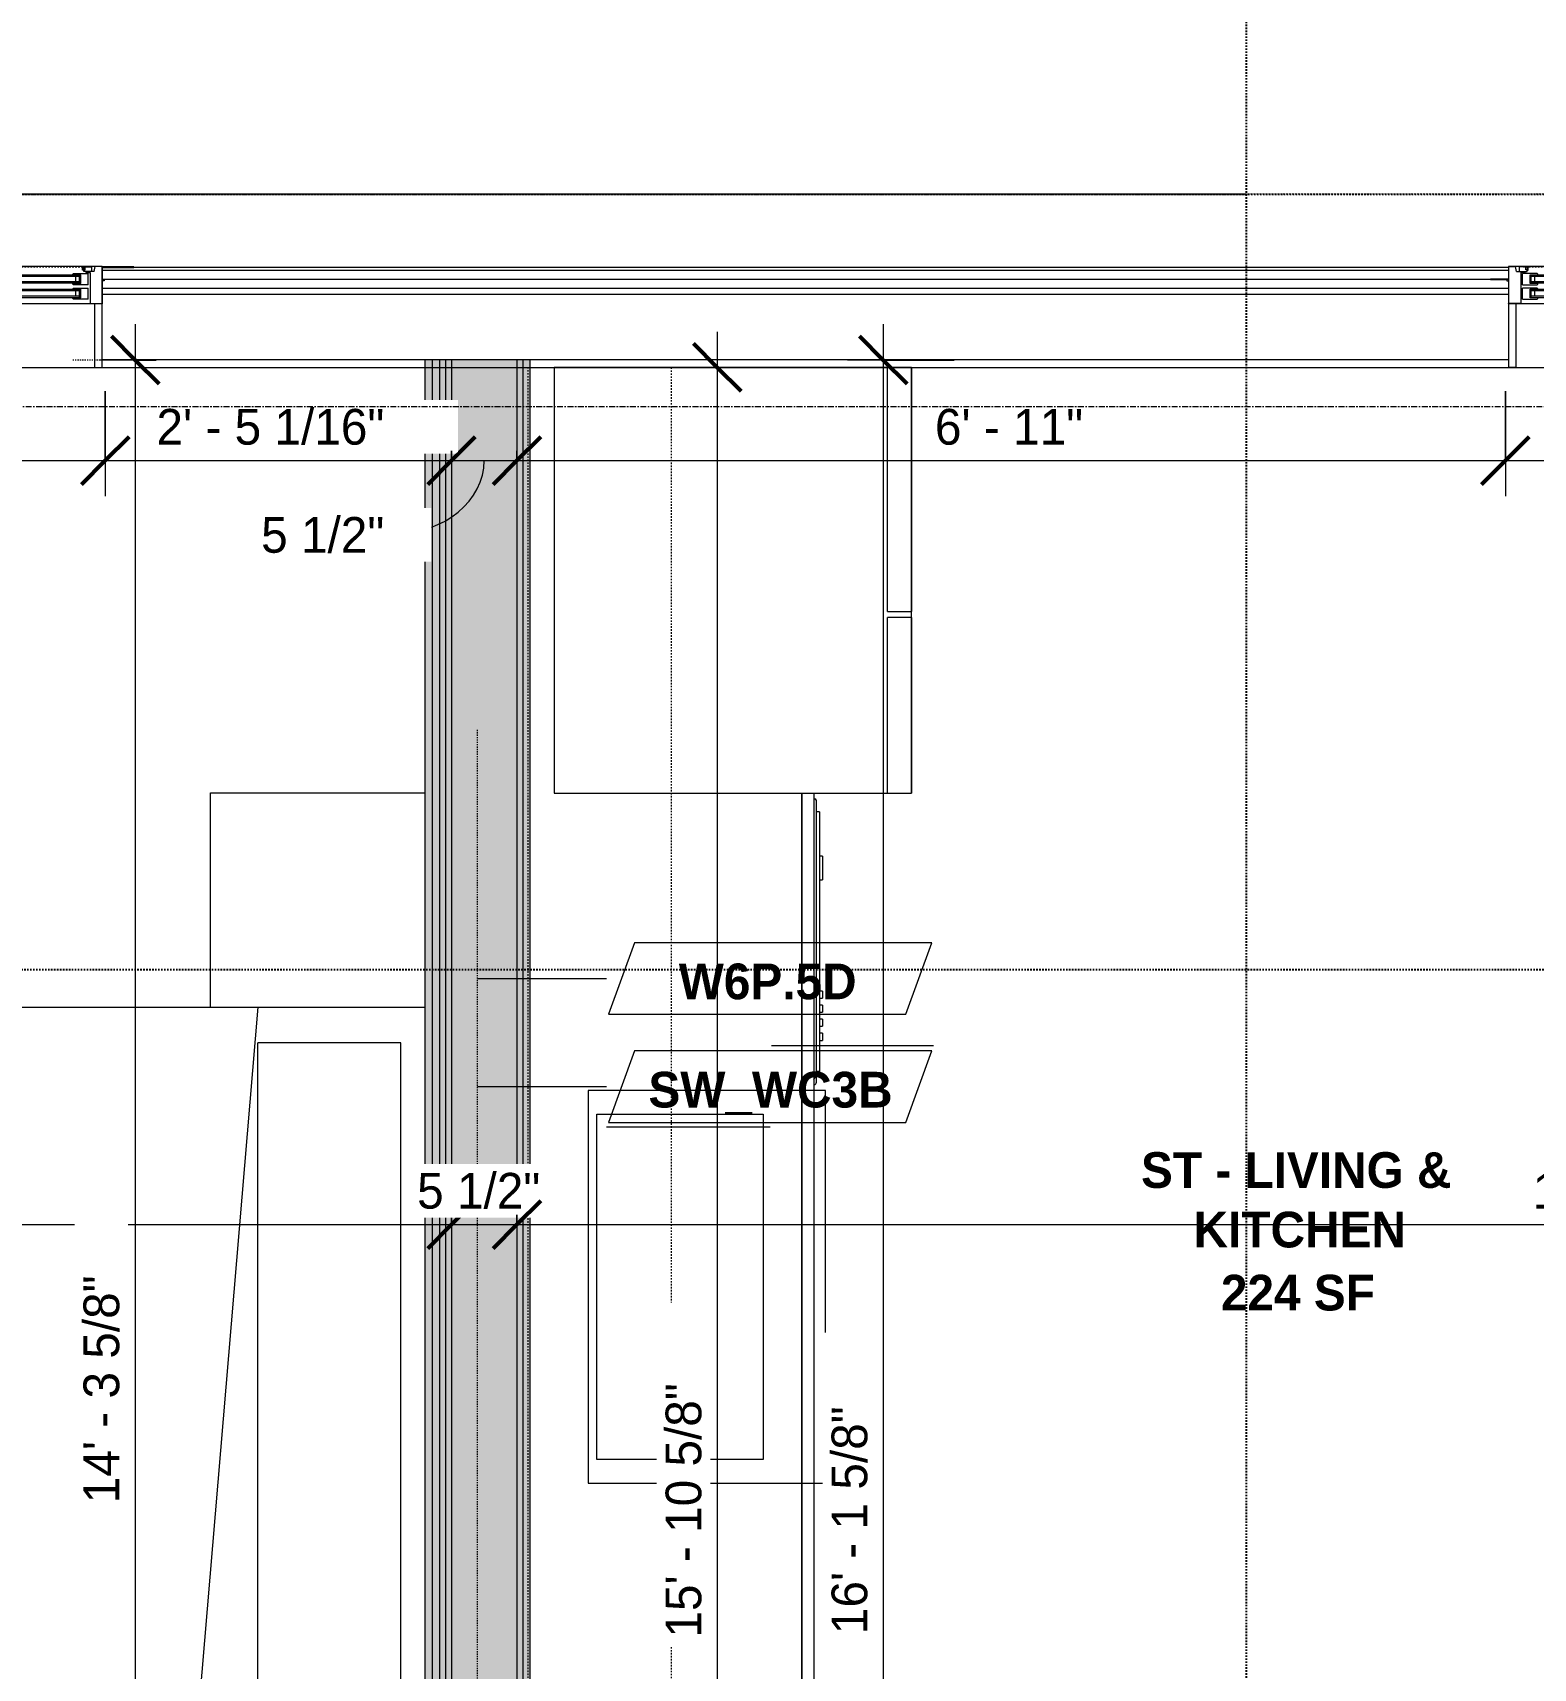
# Model space of a CAD drawing. Header units: inches. Extents: x -4058 to -1781, y 9814 to 12264.
# Drawn here: x -2953.7 to -2827.7, y 10733.2 to 10870.6 of the extents above; entities that cross this region are included whole.
import ezdxf

# ---------------------------------------------------------------- set-up
doc = ezdxf.new("R2010")
doc.units = ezdxf.units.IN
doc.header["$MEASUREMENT"] = 0
for name, pattern in [('Aligning Line 1_8_', [0.25, 0.125, -0.125]), ('Dash', [0.25, 0.125, -0.125]), ('Dash 3_32_', [0.1875, 0.09375, -0.09375]), ('Dash_2_', [0.25, 0.125, -0.125]), ('Grid Line 1_2_', [0.875, 0.5, -0.125, 0.125, -0.125])]:
    doc.linetypes.add(name, pattern=pattern)
for name, color, linetype, lineweight in [('0-1', 7, 'Continuous', 5), ('0-2', 7, 'Continuous', 9), ('A-ANNO-DIMS', 211, 'Continuous', 9), ('A-ANNO-DIMS-32', 211, 'Continuous', 9), ('A-AREA-IDEN', 2, 'Continuous', 9), ('A-DETL-1', 90, 'Dash 3_32_', 9), ('A-DETL-GENF-HDLN-1', 7, 'Dash', 9), ('A-DETL-GENF-HDLN-2', 1, 'Continuous', 18), ('A-GLAZ', 151, 'Continuous', 18), ('A-GLAZ-1', 7, 'Continuous', 9), ('A-WALL-1', 7, 'Continuous', 9), ('A-WALL-IDEN', 211, 'Continuous', 9), ('G-ANNO-SYMB', 111, 'Aligning Line 1_8_', 9), ('I-FURN', 30, 'Continuous', 9), ('I-WALL-1', 1, 'Continuous', 18), ('I-WALL-2', 10, 'Continuous', 5), ('I-WALL-3', 7, 'Continuous', 9), ('P-SANR-FIXT', 6, 'Continuous', 9), ('Q-CASE', 31, 'Continuous', 9), ('Q-CASE-HDLN', 31, 'Dash', 9), ('Q-SPCQ', 91, 'Continuous', 9), ('S-GRID-1', 1, 'Grid Line 1_2_', 9)]:
    doc.layers.add(name, color=color, linetype=linetype, lineweight=lineweight)
doc.layers.add('0-4', color=250, linetype='Dash_2_')
doc.styles.add('Century Gothic', font='ufonts.com_century-gothic.ttf', dxfattribs={"height": 3})
doc.styles.add('Century Gothic_B', font='GOTHICB.TTF', dxfattribs={"height": 3})
doc.dimstyles.new('MARKETING_DIMENSION', dxfattribs={"dimscale": 12, "dimtxt": 3.132505, "dimasz": 0.333333, "dimexe": 0.25, "dimexo": 0.166667, "dimgap": 0.041667, "dimtad": 1, "dimdec": 4, "dimrnd": 0.0625, "dimzin": 3, "dimdsep": 46, "dimlunit": 4, "dimtxsty": 'Century Gothic', "dimblk1": 'OBLIQUE', "dimblk2": 'OBLIQUE', "dimsah": 1, "dimcen": 0.09, "dimdle": 0.25, "dimazin": 0, "dimtfac": 1, "dimtdec": 4, "dimtix": 1, "dimtmove": 0, "dimatfit": 3, "dimfxl": 1, "dimtvp": 1, "dimtfill": 1, "dimfrac": 2, "dimtolj": 1, "dimtzin": 0, "dimarcsym": 2})
doc.dimstyles.new('THE_DIMENSION_STRING', dxfattribs={"dimscale": 12, "dimtxt": 3.132505, "dimasz": 0.333333, "dimexe": 0.25, "dimexo": 0.166667, "dimgap": 0.041667, "dimtad": 1, "dimdec": 4, "dimrnd": 0.0625, "dimzin": 3, "dimdsep": 46, "dimlunit": 4, "dimtxsty": 'Century Gothic', "dimblk1": 'OBLIQUE', "dimblk2": 'OBLIQUE', "dimsah": 1, "dimcen": 0.09, "dimdle": 0.25, "dimazin": 0, "dimtfac": 1, "dimtdec": 4, "dimtix": 1, "dimtmove": 0, "dimatfit": 3, "dimfxl": 1, "dimtvp": 1, "dimtfill": 1, "dimfrac": 2, "dimtolj": 1, "dimtzin": 0, "dimarcsym": 2})
doc.dimstyles.new('THE_DIMENSION_STRING_1', dxfattribs={"dimscale": 12, "dimtxt": 3.132505, "dimasz": 0.333333, "dimexe": 0.25, "dimexo": 0.166667, "dimgap": 0.041667, "dimtad": 1, "dimdec": 4, "dimrnd": 0.0625, "dimzin": 3, "dimdsep": 46, "dimlunit": 4, "dimtxsty": 'Century Gothic', "dimblk1": 'OBLIQUE', "dimblk2": 'OBLIQUE', "dimsah": 1, "dimcen": 0.09, "dimdle": 0.25, "dimazin": 0, "dimtfac": 1, "dimtdec": 4, "dimtix": 1, "dimtmove": 1, "dimatfit": 3, "dimfxl": 1, "dimtvp": 1, "dimtfill": 1, "dimfrac": 2, "dimtolj": 1, "dimtzin": 0, "dimarcsym": 2})
doc.dimstyles.new('THE_DIMENSION_STRING_3', dxfattribs={"dimscale": 12, "dimtxt": 3.132505, "dimasz": 0.333333, "dimexe": 0.25, "dimexo": 0.166667, "dimgap": 0.041667, "dimtad": 1, "dimdec": 4, "dimrnd": 0.0625, "dimzin": 3, "dimdsep": 46, "dimlunit": 4, "dimtxsty": 'Century Gothic', "dimblk1": 'OBLIQUE', "dimblk2": 'OBLIQUE', "dimsah": 1, "dimcen": 0.09, "dimdle": 0.25, "dimazin": 0, "dimtfac": 1, "dimtdec": 4, "dimtix": 1, "dimtmove": 0, "dimatfit": 3, "dimfxl": 1, "dimtvp": 1, "dimtfill": 1, "dimfrac": 2, "dimtolj": 1, "dimtzin": 0, "dimarcsym": 2})
doc.dimstyles.new('THE_DIMENSION_STRING_5', dxfattribs={"dimscale": 12, "dimtxt": 3.132505, "dimasz": 0.333333, "dimexe": 0.25, "dimexo": 0.166667, "dimgap": 0.041667, "dimtad": 1, "dimdec": 4, "dimrnd": 0.0625, "dimzin": 3, "dimdsep": 46, "dimlunit": 4, "dimtxsty": 'Century Gothic', "dimblk1": 'OBLIQUE', "dimblk2": 'OBLIQUE', "dimsah": 1, "dimcen": 0.09, "dimdle": 0.25, "dimazin": 0, "dimtfac": 1, "dimtdec": 4, "dimtix": 1, "dimtmove": 0, "dimatfit": 3, "dimfxl": 1, "dimtvp": 1, "dimtfill": 1, "dimfrac": 2, "dimtolj": 1, "dimtzin": 0, "dimarcsym": 2})

# ---------------------------------------------------------------- blocks, each defined once
blk = doc.blocks.new('Window-Double_Hung-Marvin-Essential - ESDH3066 - 3rd floor-3357211-UNITS PLANS - 3RD FLOOR')
at = {"layer": 'A-DETL-GENF-HDLN-1'}
blk.add_line((16.1, 4.22), (-16.5, 4.22), dxfattribs=at)
at = {"layer": 'A-DETL-GENF-HDLN-2'}
for p, q in [((-17.75, 4.28), (-17.16, 4.28)), ((-17.75, 4.28), (-17.75, 1.19)), ((-17.08, 3.87), (-17.16, 4.28)), ((-16.85, 4.25), (-16.85, 3.87)), ((-16.3, 4.25), (-16.85, 4.25)), ((-16.3, 4.01), (-16.3, 4.25)), ((-16.18, 4.22), (-16.1, 4.22)), ((-16.18, 4.22), (-16.18, 4.01)), ((-16.1, 3.97), (-16.1, 4.22)), ((16.18, 4.22), (16.1, 4.22)), ((16.1, 3.97), (16.1, 4.22)), ((16.18, 4.22), (16.18, 4.01)), ((16.3, 4.01), (16.3, 4.25)), ((16.3, 4.25), (16.85, 4.25)), ((16.85, 4.25), (16.85, 3.87)), ((17.08, 3.87), (17.16, 4.28)), ((17.75, 4.28), (17.16, 4.28)), ((17.75, 4.28), (17.75, 1.19)), ((-19.25, 3.23), (-19.25, 3.19)), ((-17.75, 3.23), (-19.25, 3.23)), ((-19.25, 3.19), (-17.9, 3.19)), ((-17.9, 3.19), (-17.9, 3.08)), ((-17.9, 3.08), (-17.75, 3.08)), ((-17.08, 3.87), (-16.19, 3.87)), ((-16.38, 3.77), (-16.72, 3.77)), ((-16.72, 3.77), (-16.72, 1.19)), ((-15.34, 3.69), (-16.56, 3.69)), ((-16.56, 2.75), (-16.56, 3.69)), ((-16.56, 2.75), (-15.34, 2.75)), ((-16.38, 3.87), (-16.38, 3.77)), ((-16.18, 4.01), (-16.3, 4.01)), ((-16.19, 3.97), (-16.1, 3.97)), ((-16.19, 3.87), (-16.19, 3.97)), ((-15.94, 2.87), (-15.94, 3.59)), ((-15.94, 3.59), (-15.28, 3.59)), ((-15.28, 2.87), (-15.94, 2.87)), ((-15.84, 2.88), (-15.84, 3.57)), ((-15.54, 3.01), (-15.54, 3.45)), ((-15.34, 3.69), (-15.28, 3.63)), ((-15.34, 2.75), (-15.28, 2.81)), ((-15.28, 3.59), (-15.28, 3.63)), ((-15.28, 2.81), (-15.28, 2.87)), ((15.34, 3.69), (15.28, 3.63)), ((15.28, 3.59), (15.28, 3.63)), ((15.94, 3.59), (15.28, 3.59)), ((15.28, 2.81), (15.28, 2.87)), ((15.28, 2.87), (15.94, 2.87)), ((15.34, 2.75), (15.28, 2.81)), ((15.34, 3.69), (16.56, 3.69)), ((16.56, 2.75), (15.34, 2.75)), ((15.54, 3.01), (15.54, 3.45)), ((15.84, 2.88), (15.84, 3.57)), ((15.94, 2.87), (15.94, 3.59)), ((16.19, 3.97), (16.1, 3.97)), ((16.18, 4.01), (16.3, 4.01)), ((16.19, 3.87), (16.19, 3.97)), ((17.08, 3.87), (16.19, 3.87)), ((16.38, 3.87), (16.38, 3.77)), ((16.38, 3.77), (16.72, 3.77)), ((16.56, 2.75), (16.56, 3.69)), ((16.72, 3.77), (16.72, 1.19)), ((17.75, 3.23), (19.25, 3.23)), ((17.9, 3.08), (17.75, 3.08)), ((17.9, 3.19), (17.9, 3.08)), ((19.25, 3.19), (17.9, 3.19)), ((19.25, 3.23), (19.25, 3.19)), ((-15.34, 2.47), (-16.56, 2.47)), ((-16.56, 1.53), (-16.56, 2.47)), ((-16.56, 1.53), (-15.34, 1.53)), ((-15.94, 1.65), (-15.94, 2.37)), ((-15.94, 2.37), (-15.28, 2.37)), ((-15.28, 1.65), (-15.94, 1.65)), ((-15.84, 1.66), (-15.84, 2.35)), ((-15.54, 1.79), (-15.54, 2.23)), ((-15.34, 2.47), (-15.28, 2.41)), ((-15.34, 1.53), (-15.28, 1.59)), ((-15.28, 2.37), (-15.28, 2.41)), ((-15.28, 1.59), (-15.28, 1.65)), ((15.34, 2.47), (15.28, 2.41)), ((15.28, 2.37), (15.28, 2.41)), ((15.94, 2.37), (15.28, 2.37)), ((15.28, 1.59), (15.28, 1.65)), ((15.28, 1.65), (15.94, 1.65)), ((15.34, 1.53), (15.28, 1.59)), ((15.34, 2.47), (16.56, 2.47)), ((16.56, 1.53), (15.34, 1.53)), ((15.54, 1.79), (15.54, 2.23)), ((15.84, 1.66), (15.84, 2.35)), ((15.94, 1.65), (15.94, 2.37)), ((16.56, 1.53), (16.56, 2.47)), ((-16.72, 1.19), (-17.75, 1.19)), ((-17.13, 1.16), (-17.13, -4.19)), ((16.72, 1.19), (17.75, 1.19)), ((17.12, -4.19), (17.12, 1.16)), ((-17.13, -4.19), (-17.75, -4.19)), ((17.12, -4.19), (17.75, -4.19))]:
    blk.add_line(p, q, dxfattribs=at)
at = {"layer": 'A-GLAZ'}
for p, q in [((15.84, 3.57), (-15.84, 3.57)), ((15.84, 3.45), (-15.84, 3.45)), ((15.84, 3.01), (-15.84, 3.01)), ((15.84, 2.88), (-15.84, 2.88)), ((15.84, 2.35), (-15.84, 2.35)), ((15.84, 2.23), (-15.84, 2.23)), ((15.84, 1.79), (-15.84, 1.79)), ((15.84, 1.66), (-15.84, 1.66))]:
    blk.add_line(p, q, dxfattribs=at)
at = {"layer": 'A-GLAZ-1'}
for p, q in [((17.75, 4.28), (-17.75, 4.28)), ((-17.75, 4.28), (-17.75, 1.19)), ((17.75, 1.19), (17.75, 4.28)), ((20.4, 4.25), (17.75, 4.25)), ((17.75, 4.19), (20.4, 4.19)), ((20.4, 4.19), (20.4, 4.25)), ((-17.75, 1.19), (17.75, 1.19)), ((-17.75, 1.16), (-17.75, -4.19)), ((17.75, -4.19), (17.75, 1.16)), ((-17.75, -4.19), (17.75, -4.19))]:
    blk.add_line(p, q, dxfattribs=at)
blk = doc.blocks.new('CTR - 1st Phase - Shell_rvt-1-UNITS PLANS - 3RD FLOOR')
at = {"layer": 'A-WALL-1'}
for p, q in [((-2829.74, 10850.64), (-2947.84, 10850.64)), ((-2829.74, 10849.89), (-2947.84, 10849.89)), ((-2829.74, 10850.89), (-2945.19, 10850.89)), ((-2829.74, 10849.14), (-2947.84, 10849.14)), ((-2829.74, 10848.64), (-2947.84, 10848.64)), ((-2947.84, 10847.89), (-2947.84, 10847.86)), ((-2829.74, 10847.86), (-2829.74, 10847.89)), ((-2829.74, 10843.14), (-2947.84, 10843.14)), ((-2947.84, 10842.51), (-2829.74, 10842.51))]:
    blk.add_line(p, q, dxfattribs=at)
at = {"layer": '0-2'}
for p in [(-2965.59, 10846.7), (-2811.99, 10846.7)]:
    blk.add_blockref('Window-Double_Hung-Marvin-Essential - ESDH3066 - 3rd floor-3357211-UNITS PLANS - 3RD FLOOR', p, dxfattribs=at)
blk = doc.blocks.new('CTR - 1st Phase - Common Walls_rvt-1-UNITS PLANS - 3RD FLOOR')
at = {"layer": 'I-WALL-1'}
blk.add_hatch(color=256, dxfattribs=at).paths.add_polyline_path([(-2911.89, 10458.16), (-2911.89, 10843.14), (-2912.51, 10843.14), (-2912.51, 10458.16)], flags=0)
at = {"layer": 'I-WALL-2'}
for points in [[(-2920.14, 10458.16), (-2920.14, 10843.14), (-2920.76, 10843.14), (-2920.76, 10458.16)], [(-2920.14, 10457.54), (-2919.51, 10457.54), (-2919.51, 10843.14), (-2920.14, 10843.14), (-2920.14, 10458.16)], [(-2919.51, 10457.54), (-2919.01, 10457.54), (-2919.01, 10843.14), (-2919.51, 10843.14), (-2919.51, 10458.16)], [(-2919.01, 10457.54), (-2918.51, 10457.54), (-2918.51, 10843.14), (-2919.01, 10843.14), (-2919.01, 10458.16)], [(-2913.01, 10457.54), (-2913.01, 10843.14), (-2918.51, 10843.14), (-2918.51, 10457.54)], [(-2913.01, 10457.54), (-2912.51, 10457.54), (-2912.51, 10843.14), (-2913.01, 10843.14), (-2913.01, 10458.16)]]:
    blk.add_hatch(color=256, dxfattribs=at).paths.add_polyline_path(points, flags=0)
at = {"layer": 'A-WALL-1'}
for p, q in [((-2920.14, 10843.14), (-2920.14, 10458.16)), ((-2919.51, 10843.14), (-2919.51, 10458.16)), ((-2919.01, 10843.14), (-2919.01, 10458.16)), ((-2918.51, 10843.14), (-2918.51, 10458.16)), ((-2913.01, 10843.14), (-2913.01, 10458.16)), ((-2912.51, 10843.14), (-2912.51, 10458.16))]:
    blk.add_line(p, q, dxfattribs=at)
at = {"layer": 'I-WALL-3'}
for p, q in [((-2911.89, 10843.14), (-2920.76, 10843.14)), ((-2920.76, 10843.14), (-2920.76, 10496.66)), ((-2911.89, 10496.91), (-2911.89, 10843.14))]:
    blk.add_line(p, q, dxfattribs=at)
blk = doc.blocks.new('OD_CW_Base Cabinet - OD_CW_Base Cabinet-3857764-UNITS PLANS - 3RD FLOOR')
at = {"layer": 'Q-CASE'}
for p, q in [((36.49, 0), (131.34, 0)), ((0.74, -23.81), (0.74, -21.81))]:
    blk.add_line(p, q, dxfattribs=at)
blk = doc.blocks.new('OD_CW_Upper Cabinet - OD_CW_Upper Cabinet-4304083-UNITS PLANS - 3RD FLOOR')
at = {"layer": 'Q-CASE-HDLN'}
for p, q in [((0.74, -24), (0.74, -12)), ((0.74, -12), (191.34, -12)), ((191.34, -24), (0.74, -24))]:
    blk.add_line(p, q, dxfattribs=at)
blk = doc.blocks.new('Bed-Standard - King 78_ x 80_-V13-UNITS PLANS - 3RD FLOOR')
at = {"layer": 'I-FURN'}
for p, q in [((-28.31, 41.8), (49.69, 41.8)), ((-28.31, -38.2), (-28.31, 41.8)), ((49.69, 41.8), (49.69, -38.2)), ((49.69, -24.2), (-28.31, -17.63)), ((-25.31, -24.2), (46.69, -24.2)), ((-25.31, -36.2), (-25.31, -24.2)), ((46.69, -36.2), (46.69, -24.2)), ((-25.31, -36.2), (46.69, -36.2))]:
    blk.add_line(p, q, dxfattribs=at)
blk = doc.blocks.new('Table-Night Stand - 18_ x 18_ x 24_-V24-UNITS PLANS - 3RD FLOOR')
at = {"layer": 'I-FURN'}
for p, q in [((0.15, 0), (18.15, 0)), ((18.15, 0), (18.15, -18))]:
    blk.add_line(p, q, dxfattribs=at)
blk = doc.blocks.new('Refrigerator_-_Side-by-Side_6047 - 36_ X 30_-345559-UNITS PLANS - 3RD FLOOR')
at = {"layer": 'Q-SPCQ'}
for p, q in [((17.87, 14.42), (-17.88, 14.42)), ((-17.88, 14.42), (-17.88, -15.58)), ((17.87, -15.58), (17.87, 14.42)), ((-17.88, -13.58), (-3.13, -13.58)), ((-17.88, -13.58), (-17.88, -15.58)), ((-3.13, -15.58), (-3.13, -13.58)), ((-2.63, -13.58), (17.87, -13.58)), ((-2.63, -13.58), (-2.63, -15.58)), ((17.87, -15.58), (17.87, -13.58)), ((-17.88, -15.58), (17.87, -15.58)), ((-3.13, -15.58), (-17.88, -15.58)), ((17.87, -15.58), (-2.63, -15.58))]:
    blk.add_line(p, q, dxfattribs=at)
blk = doc.blocks.new('Stainless Steel Farmhous Kitchen Sink - Stainless Steel Farmhous Kitchen Sink-4315883-UNITS PLANS - 3RD FLOOR')
at = {"layer": 'P-SANR-FIXT'}
for p, q in [((-33, 22.2), (-33, 2.25)), ((0, 22.2), (-33, 22.2)), ((0, 2.25), (0, 22.2)), ((-31, 3), (-31, 16.96)), ((-31, 16.96), (-2, 16.96)), ((-2, 16.96), (-2, 3)), ((-2, 3), (-31, 3)), ((-33, 2.25), (0, 2.25))]:
    blk.add_line(p, q, dxfattribs=at)
blk = doc.blocks.new('DIMBLOCK81-UNITS PLANS - 3RD FLOOR')
at = {"layer": 'A-ANNO-DIMS-32'}
for p, q in [((-2983.59, 10840.51), (-2983.59, 10831.68)), ((-2983.59, 10834.68), (-2983.59, 10840.51)), ((-2947.59, 10840.51), (-2947.59, 10831.68)), ((-2947.59, 10834.68), (-2947.59, 10840.51)), ((-2983.59, 10834.68), (-2947.59, 10834.68))]:
    blk.add_line(p, q, dxfattribs=at)
at = {"layer": 'A-ANNO-DIMS-32', "lineweight": 50}
for p, q in [((-2983.59, 10834.68), (-2981.59, 10836.68)), ((-2947.59, 10834.68), (-2945.59, 10836.68)), ((-2983.59, 10834.68), (-2985.59, 10832.68)), ((-2947.59, 10834.68), (-2949.59, 10832.68))]:
    blk.add_line(p, q, dxfattribs=at)
at = {"layer": 'A-ANNO-DIMS-32', "color": 0, "insert": (-2970.83, 10839.02), "char_height": 3, "width": 12.5897, "attachment_point": 1, "line_spacing_factor": 0.984502, "style": 'Century Gothic', "bg_fill": 3, "box_fill_scale": 1.25, "bg_fill_color": 256, "bg_fill_true_color": 13158600, "bg_fill_transparency": 0}
blk.add_mtext('3\' - 0"', dxfattribs=at)
blk = doc.blocks.new('_Oblique')
at = {"color": 0, "linetype": 'ByBlock', "lineweight": -2}
blk.add_line((-0.5, -0.5), (0.5, 0.5), dxfattribs=at)
blk = doc.blocks.new('DIMBLOCK82-UNITS PLANS - 3RD FLOOR')
at = {"layer": 'A-ANNO-DIMS-32'}
for p, q in [((-2947.59, 10840.51), (-2947.59, 10831.68)), ((-2947.59, 10834.68), (-2947.59, 10840.51)), ((-2947.59, 10834.68), (-2918.51, 10834.68)), ((-2918.51, 10835.5), (-2918.51, 10831.68)), ((-2918.51, 10834.68), (-2918.51, 10835.5))]:
    blk.add_line(p, q, dxfattribs=at)
at = {"layer": 'A-ANNO-DIMS-32', "lineweight": 50}
for p, q in [((-2947.59, 10834.68), (-2945.59, 10836.68)), ((-2918.51, 10834.68), (-2916.51, 10836.68)), ((-2947.59, 10834.68), (-2949.59, 10832.68)), ((-2918.51, 10834.68), (-2920.51, 10832.68))]:
    blk.add_line(p, q, dxfattribs=at)
at = {"layer": 'A-ANNO-DIMS-32', "color": 0, "insert": (-2943.29, 10839.02), "char_height": 3, "width": 24.5827, "attachment_point": 1, "line_spacing_factor": 0.984502, "style": 'Century Gothic', "bg_fill": 3, "box_fill_scale": 1.25, "bg_fill_color": 256, "bg_fill_true_color": 13158600, "bg_fill_transparency": 0}
blk.add_mtext('2\' - 5 1/16"', dxfattribs=at)
blk = doc.blocks.new('DIMBLOCK83-UNITS PLANS - 3RD FLOOR')
at = {"layer": 'A-ANNO-DIMS-32', "lineweight": 50}
for p, q in [((-2918.51, 10834.68), (-2916.51, 10836.68)), ((-2913.01, 10834.68), (-2911.01, 10836.68)), ((-2918.51, 10834.68), (-2920.51, 10832.68)), ((-2913.01, 10834.68), (-2915.01, 10832.68))]:
    blk.add_line(p, q, dxfattribs=at)
at = {"layer": 'A-ANNO-DIMS-32'}
for p, q in [((-2918.51, 10835.5), (-2918.51, 10831.68)), ((-2918.51, 10834.68), (-2918.51, 10835.5)), ((-2918.51, 10834.68), (-2913.01, 10834.68)), ((-2913.01, 10835.5), (-2913.01, 10831.68)), ((-2913.01, 10834.68), (-2913.01, 10835.5))]:
    blk.add_line(p, q, dxfattribs=at)
blk.add_ellipse((-2923.21, 10834.68), major_axis=(7.45, 0), ratio=0.821412, start_param=4.712389, end_param=6.283185, dxfattribs=at)
at = {"layer": 'A-ANNO-DIMS-32', "color": 0, "insert": (-2934.5, 10829.94), "char_height": 3, "width": 13.5444, "attachment_point": 1, "line_spacing_factor": 0.984502, "style": 'Century Gothic', "bg_fill": 3, "box_fill_scale": 1.25, "bg_fill_color": 256, "bg_fill_true_color": 13158600, "bg_fill_transparency": 0}
blk.add_mtext('5 1/2"', dxfattribs=at)
blk = doc.blocks.new('DIMBLOCK84-UNITS PLANS - 3RD FLOOR')
at = {"layer": 'A-ANNO-DIMS-32'}
for p, q in [((-2829.99, 10840.51), (-2829.99, 10831.68)), ((-2829.99, 10834.68), (-2829.99, 10840.51)), ((-2913.01, 10835.5), (-2913.01, 10831.68)), ((-2913.01, 10834.68), (-2913.01, 10835.5)), ((-2913.01, 10834.68), (-2829.99, 10834.68))]:
    blk.add_line(p, q, dxfattribs=at)
at = {"layer": 'A-ANNO-DIMS-32', "lineweight": 50}
for p, q in [((-2913.01, 10834.68), (-2911.01, 10836.68)), ((-2829.99, 10834.68), (-2827.99, 10836.68)), ((-2913.01, 10834.68), (-2915.01, 10832.68)), ((-2829.99, 10834.68), (-2831.99, 10832.68))]:
    blk.add_line(p, q, dxfattribs=at)
at = {"layer": 'A-ANNO-DIMS-32', "color": 0, "insert": (-2877.91, 10839.02), "char_height": 3, "width": 15.394, "attachment_point": 1, "line_spacing_factor": 0.984502, "style": 'Century Gothic', "bg_fill": 3, "box_fill_scale": 1.25, "bg_fill_color": 256, "bg_fill_true_color": 13158600, "bg_fill_transparency": 0}
blk.add_mtext('6\' - 11"', dxfattribs=at)
blk = doc.blocks.new('DIMBLOCK85-UNITS PLANS - 3RD FLOOR')
at = {"layer": 'A-ANNO-DIMS-32'}
for p, q in [((-2829.99, 10840.51), (-2829.99, 10831.68)), ((-2829.99, 10834.68), (-2829.99, 10840.51)), ((-2793.99, 10840.51), (-2793.99, 10831.68)), ((-2793.99, 10834.68), (-2793.99, 10840.51)), ((-2829.99, 10834.68), (-2793.99, 10834.68))]:
    blk.add_line(p, q, dxfattribs=at)
at = {"layer": 'A-ANNO-DIMS-32', "lineweight": 50}
for p, q in [((-2829.99, 10834.68), (-2827.99, 10836.68)), ((-2793.99, 10834.68), (-2791.99, 10836.68)), ((-2829.99, 10834.68), (-2831.99, 10832.68)), ((-2793.99, 10834.68), (-2795.99, 10832.68))]:
    blk.add_line(p, q, dxfattribs=at)
at = {"layer": 'A-ANNO-DIMS-32', "color": 0, "insert": (-2817.23, 10839.02), "char_height": 3, "width": 12.5897, "attachment_point": 1, "line_spacing_factor": 0.984502, "style": 'Century Gothic', "bg_fill": 3, "box_fill_scale": 1.25, "bg_fill_color": 256, "bg_fill_true_color": 13158600, "bg_fill_transparency": 0}
blk.add_mtext('3\' - 0"', dxfattribs=at)
blk = doc.blocks.new('DIMBLOCK533-UNITS PLANS - 3RD FLOOR')
at = {"layer": 'A-ANNO-DIMS-32', "lineweight": 50}
for p, q in [((-3201.01, 10770.5), (-3199.01, 10772.5)), ((-2918.51, 10770.5), (-2916.51, 10772.5)), ((-3201.01, 10770.5), (-3203.01, 10768.5)), ((-2918.51, 10770.5), (-2920.51, 10768.5))]:
    blk.add_line(p, q, dxfattribs=at)
at = {"layer": 'A-ANNO-DIMS-32'}
for p, q in [((-3201.01, 10771.33), (-3201.01, 10767.5)), ((-3201.01, 10770.5), (-3201.01, 10771.33)), ((-2918.51, 10771.33), (-2918.51, 10767.5)), ((-2918.51, 10770.5), (-2918.51, 10771.33)), ((-3201.01, 10770.5), (-2918.51, 10770.5))]:
    blk.add_line(p, q, dxfattribs=at)
at = {"layer": 'A-ANNO-DIMS-32', "color": 0, "insert": (-3070, 10774.84), "char_height": 3, "width": 24.5827, "attachment_point": 1, "line_spacing_factor": 0.984502, "style": 'Century Gothic', "bg_fill": 3, "box_fill_scale": 1.25, "bg_fill_color": 256, "bg_fill_true_color": 13158600, "bg_fill_transparency": 0}
blk.add_mtext('23\' - 6 1/2"', dxfattribs=at)
blk = doc.blocks.new('DIMBLOCK534-UNITS PLANS - 3RD FLOOR')
at = {"layer": 'A-ANNO-DIMS-32', "lineweight": 50}
for p, q in [((-2918.51, 10770.5), (-2916.51, 10772.5)), ((-2913.01, 10770.5), (-2911.01, 10772.5)), ((-2918.51, 10770.5), (-2920.51, 10768.5)), ((-2913.01, 10770.5), (-2915.01, 10768.5))]:
    blk.add_line(p, q, dxfattribs=at)
at = {"layer": 'A-ANNO-DIMS-32'}
for p, q in [((-2918.51, 10771.33), (-2918.51, 10767.5)), ((-2918.51, 10770.5), (-2918.51, 10771.33)), ((-2913.01, 10771.33), (-2913.01, 10767.5)), ((-2913.01, 10770.5), (-2913.01, 10771.33)), ((-2918.51, 10770.5), (-2913.01, 10770.5))]:
    blk.add_line(p, q, dxfattribs=at)
at = {"layer": 'A-ANNO-DIMS-32', "color": 0, "insert": (-2921.4, 10774.84), "char_height": 3, "width": 13.5444, "attachment_point": 1, "line_spacing_factor": 0.984502, "style": 'Century Gothic', "bg_fill": 3, "box_fill_scale": 1.25, "bg_fill_color": 256, "bg_fill_true_color": 13158600, "bg_fill_transparency": 0}
blk.add_mtext('5 1/2"', dxfattribs=at)
blk = doc.blocks.new('DIMBLOCK535-UNITS PLANS - 3RD FLOOR')
at = {"layer": 'A-ANNO-DIMS-32', "lineweight": 50}
for p, q in [((-2913.01, 10770.5), (-2911.01, 10772.5)), ((-2717.22, 10770.5), (-2715.22, 10772.5)), ((-2913.01, 10770.5), (-2915.01, 10768.5)), ((-2717.22, 10770.5), (-2719.22, 10768.5))]:
    blk.add_line(p, q, dxfattribs=at)
at = {"layer": 'A-ANNO-DIMS-32'}
for p, q in [((-2913.01, 10771.33), (-2913.01, 10767.5)), ((-2913.01, 10770.5), (-2913.01, 10771.33)), ((-2717.22, 10771.33), (-2717.22, 10767.5)), ((-2717.22, 10770.5), (-2717.22, 10771.33)), ((-2913.01, 10770.5), (-2717.22, 10770.5))]:
    blk.add_line(p, q, dxfattribs=at)
at = {"layer": 'A-ANNO-DIMS-32', "color": 0, "insert": (-2827.7, 10774.84), "char_height": 3, "width": 30.1914, "attachment_point": 1, "line_spacing_factor": 0.984502, "style": 'Century Gothic', "bg_fill": 3, "box_fill_scale": 1.25, "bg_fill_color": 256, "bg_fill_true_color": 13158600, "bg_fill_transparency": 0}
blk.add_mtext('16\' - 3 13/16"', dxfattribs=at)
blk = doc.blocks.new('Wall Tag - Arch Wall-3956453-UNITS PLANS - 3RD FLOOR')
at = {"layer": 'A-WALL-IDEN'}
for p, q in [((-0.3561, 0.0937), (-0.4244, -0.0937)), ((0.4244, 0.0937), (-0.3561, 0.0937)), ((0.3561, -0.0937), (0.4244, 0.0937)), ((-0.4244, -0.0937), (0.3561, -0.0937))]:
    blk.add_line(p, q, dxfattribs=at)
blk = doc.blocks.new('Wall Tag - Shear Wall-3956451-UNITS PLANS - 3RD FLOOR')
at = {"layer": 'A-WALL-IDEN'}
for p, q in [((-0.3561, 0.0937), (-0.4244, -0.0937)), ((0.4244, 0.0937), (-0.3561, 0.0937)), ((0.4291, 0.1068), (0.0033, 0.1068)), ((0.3561, -0.0937), (0.4244, 0.0937)), ((0, -0.1068), (-0.4291, -0.1068)), ((-0.4244, -0.0937), (0.3561, -0.0937))]:
    blk.add_line(p, q, dxfattribs=at)
blk = doc.blocks.new('DIMBLOCK918-UNITS PLANS - 3RD FLOOR')
at = {"layer": 'A-ANNO-DIMS-32'}
for p, q in [((-2882.25, 10846.13), (-2882.25, 10646.53)), ((-2876.3, 10843.13), (-2885.25, 10843.13)), ((-2882.25, 10843.13), (-2876.3, 10843.13)), ((-2864.12, 10649.53), (-2885.25, 10649.53)), ((-2882.25, 10649.53), (-2864.12, 10649.53))]:
    blk.add_line(p, q, dxfattribs=at)
at = {"layer": 'A-ANNO-DIMS-32', "lineweight": 50}
for p, q in [((-2882.25, 10843.13), (-2884.25, 10845.13)), ((-2882.25, 10843.13), (-2880.25, 10841.13)), ((-2882.25, 10649.53), (-2884.25, 10651.53)), ((-2882.25, 10649.53), (-2880.25, 10647.53))]:
    blk.add_line(p, q, dxfattribs=at)
at = {"layer": 'A-ANNO-DIMS-32', "color": 0, "insert": (-2886.59, 10736.09), "char_height": 3, "width": 24.5827, "attachment_point": 1, "rotation": 90, "line_spacing_factor": 0.984502, "style": 'Century Gothic', "bg_fill": 3, "box_fill_scale": 1.25, "bg_fill_color": 256, "bg_fill_true_color": 13158600, "bg_fill_transparency": 0}
blk.add_mtext('16\' - 1 5/8"', dxfattribs=at)
blk = doc.blocks.new('DIMBLOCK1447-UNITS PLANS - 3RD FLOOR')
at = {"layer": 'A-ANNO-DIMS-32'}
for p, q in [((-2945.07, 10846.13), (-2945.07, 10671.54)), ((-2943.32, 10843.13), (-2948.07, 10843.13)), ((-2945.07, 10843.13), (-2943.32, 10843.13)), ((-2944.25, 10671.54), (-2948.07, 10671.54)), ((-2945.07, 10671.54), (-2944.25, 10671.54))]:
    blk.add_line(p, q, dxfattribs=at)
at = {"layer": 'A-ANNO-DIMS-32', "lineweight": 50}
for p, q in [((-2945.07, 10843.13), (-2947.07, 10845.13)), ((-2945.07, 10843.13), (-2943.07, 10841.13)), ((-2945.07, 10671.54), (-2947.07, 10673.54)), ((-2945.07, 10671.54), (-2943.07, 10669.54))]:
    blk.add_line(p, q, dxfattribs=at)
at = {"layer": 'A-ANNO-DIMS-32', "color": 0, "insert": (-2949.42, 10747.09), "char_height": 3, "width": 24.5827, "attachment_point": 1, "rotation": 90, "line_spacing_factor": 0.984502, "style": 'Century Gothic', "bg_fill": 3, "box_fill_scale": 1.25, "bg_fill_color": 256, "bg_fill_true_color": 13158600, "bg_fill_transparency": 0}
blk.add_mtext('14\' - 3 5/8"', dxfattribs=at)
blk = doc.blocks.new('DIMBLOCK1490-UNITS PLANS - 3RD FLOOR')
at = {"layer": 'A-ANNO-DIMS-32'}
for p, q in [((-2896.19, 10845.51), (-2896.19, 10648.91)), ((-2895.36, 10842.51), (-2899.19, 10842.51)), ((-2896.19, 10842.51), (-2895.36, 10842.51)), ((-2895.36, 10651.91), (-2899.19, 10651.91)), ((-2896.19, 10651.91), (-2895.36, 10651.91))]:
    blk.add_line(p, q, dxfattribs=at)
at = {"layer": 'A-ANNO-DIMS-32', "lineweight": 50}
for p, q in [((-2896.19, 10842.51), (-2898.19, 10844.51)), ((-2896.19, 10842.51), (-2894.19, 10840.51)), ((-2896.19, 10651.91), (-2898.19, 10653.91)), ((-2896.19, 10651.91), (-2894.19, 10649.91))]:
    blk.add_line(p, q, dxfattribs=at)
at = {"layer": 'A-ANNO-DIMS-32', "color": 0, "insert": (-2900.53, 10735.8), "char_height": 3, "width": 27.387, "attachment_point": 1, "rotation": 90, "line_spacing_factor": 0.984502, "style": 'Century Gothic', "bg_fill": 3, "box_fill_scale": 1.25, "bg_fill_color": 256, "bg_fill_true_color": 13158600, "bg_fill_transparency": 0}
blk.add_mtext('15\' - 10 5/8"', dxfattribs=at)

msp = doc.modelspace()

# ---------------------------------------------------------------- linework, layer by layer
at = {"layer": '0-4'}
for p, q in [((-3939.53358, 10857.05315), (-2851.7738, 10857.05315)), ((-3043.10454, 10857.05383), (-1939.7738, 10857.05383))]:
    msp.add_line(p, q, dxfattribs=at)
at = {"layer": 'A-DETL-1'}
for p, q in [((-2950.32374, 10843.13481), (-2945.32374, 10843.13481)), ((-2869.29849, 10843.13481), (-2874.29849, 10843.13481)), ((-2916.32374, 10458.15981), (-2916.32374, 10812.15981))]:
    msp.add_line(p, q, dxfattribs=at)
at = {"layer": 'A-WALL-IDEN'}
for p, q in [((-2916.32374, 10791.18079), (-2905.48058, 10791.18079)), ((-2916.32374, 10782.086), (-2905.48058, 10782.086))]:
    msp.add_line(p, q, dxfattribs=at)
at = {"layer": 'G-ANNO-SYMB'}
for p, q in [((-2851.7738, 11673.06109), (-2851.7738, 10791.90063)), ((-2851.7738, 10857.05315), (-3939.53358, 10857.05315)), ((-1939.7738, 10857.05383), (-3043.10454, 10857.05383)), ((-2851.7738, 10857.05315), (-2851.7738, 9975.90299)), ((-1939.7738, 10791.90447), (-3043.10454, 10791.90447)), ((-2851.7738, 10791.90063), (-3939.55451, 10791.90063))]:
    msp.add_line(p, q, dxfattribs=at)
at = {"layer": 'Q-CASE'}
for p, q in [((-2911.88624, 10842.50981), (-2909.88624, 10842.50981)), ((-2889.07374, 10806.75981), (-2889.07374, 10711.90981)), ((-2889.07374, 10711.90981), (-2889.07374, 10806.75981)), ((-2888.07374, 10806.75981), (-2888.07374, 10711.90981))]:
    msp.add_line(p, q, dxfattribs=at)
at = {"layer": 'Q-SPCQ'}
for p, q in [((-2888.05495, 10806.25981), (-2888.07374, 10806.25981)), ((-2887.8581, 10783.33166), (-2887.8581, 10806.06296)), ((-2887.6081, 10805.16686), (-2887.8581, 10805.16686)), ((-2887.6081, 10805.16686), (-2887.6081, 10783.35274)), ((-2887.3581, 10801.43576), (-2887.6081, 10801.43576)), ((-2887.3581, 10801.43576), (-2887.3581, 10800.45151)), ((-2887.3581, 10800.45151), (-2887.3581, 10799.46726)), ((-2887.6081, 10799.46726), (-2887.3581, 10799.46726)), ((-2887.3581, 10790.10977), (-2887.6081, 10790.10977)), ((-2887.6081, 10789.51922), (-2887.3581, 10789.51922)), ((-2887.3581, 10790.10977), (-2887.3581, 10789.51922)), ((-2887.3581, 10788.92867), (-2887.6081, 10788.92867)), ((-2887.6081, 10788.33812), (-2887.3581, 10788.33812)), ((-2887.3581, 10788.92867), (-2887.3581, 10788.33812)), ((-2887.3581, 10787.74757), (-2887.6081, 10787.74757)), ((-2887.6081, 10787.15702), (-2887.3581, 10787.15702)), ((-2887.3581, 10786.56646), (-2887.6081, 10786.56646)), ((-2887.3581, 10787.74757), (-2887.3581, 10787.15702)), ((-2887.3581, 10786.56646), (-2887.3581, 10785.97591)), ((-2887.6081, 10785.97591), (-2887.3581, 10785.97591)), ((-2887.6081, 10783.35274), (-2887.85828, 10783.35274)), ((-2887.8581, 10782.45666), (-2887.8581, 10783.33166)), ((-2888.07374, 10782.25981), (-2888.05495, 10782.25981))]:
    msp.add_line(p, q, dxfattribs=at)
for centre, radius, start, end in [((-2888.05495, 10806.06296), 0.19685, 0, 90), ((-2888.05495, 10806.06296), 0.19685, 15, 75), ((-2888.92995, 10783.33166), 1.07185, 323.6563993, 0), ((-2888.05495, 10782.45666), 0.19685, 270, 0)]:
    msp.add_arc(centre, radius, start, end, dxfattribs=at)

# ---------------------------------------------------------------- block references
at = {"layer": '0-1'}
for name in ['CTR - 1st Phase - Shell_rvt-1-UNITS PLANS - 3RD FLOOR', 'CTR - 1st Phase - Common Walls_rvt-1-UNITS PLANS - 3RD FLOOR']:
    msp.add_blockref(name, (0, 0), dxfattribs=at)
at = {"layer": 'A-WALL-IDEN', "xscale": 31.99999999999999, "yscale": 31.99999999999999, "zscale": 31.99999999999999}
for name, p in [('Wall Tag - Arch Wall-3956453-UNITS PLANS - 3RD FLOOR', (-2891.74888, 10791.18079)), ('Wall Tag - Shear Wall-3956451-UNITS PLANS - 3RD FLOOR', (-2891.74888, 10782.086))]:
    msp.add_blockref(name, p, dxfattribs=at)
at = {"layer": 'I-FURN', "rotation": 90.00000000002855}
for name, p in [('Table-Night Stand - 18_ x 18_ x 24_-V24-UNITS PLANS - 3RD FLOOR', (-2938.76124, 10788.61281)), ('Bed-Standard - King 78_ x 80_-V13-UNITS PLANS - 3RD FLOOR', (-2958.96615, 10739.07128))]:
    msp.add_blockref(name, p, dxfattribs=at)
at = {"layer": 'P-SANR-FIXT', "rotation": 269.9999999999998}
msp.add_blockref('Stainless Steel Farmhous Kitchen Sink - Stainless Steel Farmhous Kitchen Sink-4315883-UNITS PLANS - 3RD FLOOR', (-2909.29663, 10748.75981), dxfattribs=at)
at = {"layer": 'Q-CASE'}
for name, rotation in [('OD_CW_Upper Cabinet - OD_CW_Upper Cabinet-4304083-UNITS PLANS - 3RD FLOOR', 269.9999999999841), ('OD_CW_Base Cabinet - OD_CW_Base Cabinet-3857764-UNITS PLANS - 3RD FLOOR', 270.0000000000046)]:
    msp.add_blockref(name, (-2888.07374, 10843.24751), dxfattribs=dict(at, rotation=rotation))
at = {"layer": 'Q-SPCQ', "rotation": 89.99999999999937}
msp.add_blockref('Refrigerator_-_Side-by-Side_6047 - 36_ X 30_-345559-UNITS PLANS - 3RD FLOOR', (-2895.46403, 10824.63481), dxfattribs=at)

# ---------------------------------------------------------------- texts
at = {"layer": 'A-AREA-IDEN', "insert": (-2853.8925, 10766.28049), "char_height": 3, "width": 15.352, "attachment_point": 1, "style": 'Century Gothic_B'}
msp.add_mtext('224 SF', dxfattribs=at)
at = {"layer": 'A-WALL-IDEN', "char_height": 3, "attachment_point": 1, "style": 'Century Gothic_B'}
for s, insert, width in [('W6P.5D', (-2899.42464, 10792.42832), 18.483), ('SW_WC3B', (-2901.96952, 10783.33353), 24.644)]:
    msp.add_mtext(s, dxfattribs=dict(at, insert=insert, width=width))

# ---------------------------------------------------------------- next in the draw order: dimensions: what is measured, and where the dimension line sits
at = {"layer": 'A-ANNO-DIMS'}
for base, p1, p2, dimstyle, override, picture, middle in [((-2947.58624, 10834.67576), (-2983.58624, 10842.5144), (-2947.58624, 10842.5144), 'THE_DIMENSION_STRING', {"dimpost": '<>', "dimfxl": 36}, 'DIMBLOCK81-UNITS PLANS - 3RD FLOOR', (-2965.58624, 10836.75122)), ((-2918.51124, 10770.49917), (-3201.01124, 10773.3276), (-2918.51124, 10773.3276), 'THE_DIMENSION_STRING_3', {"dimpost": '<>', "dimfxl": 282.5}, 'DIMBLOCK533-UNITS PLANS - 3RD FLOOR', (-3059.76124, 10772.74084))]:
    dim = msp.add_linear_dim(base=base, p1=p1, p2=p2, dimstyle=dimstyle, override=override, dxfattribs=at)
    dim.commit()
    dim.dimension.update_dxf_attribs({"geometry": picture, "text_midpoint": middle})

# ---------------------------------------------------------------- next in the draw order: dimensions: what is measured, and where the dimension line sits
for base, p1, p2, dimstyle, override, picture, middle in [((-2918.51124, 10834.67576), (-2947.58624, 10842.5144), (-2918.51124, 10837.50419), 'THE_DIMENSION_STRING', {"dimpost": '<>', "dimfxl": 29.503522}, 'DIMBLOCK82-UNITS PLANS - 3RD FLOOR', (-2933.04874, 10836.91743)), ((-2913.01124, 10770.49917), (-2918.51124, 10773.3276), (-2913.01124, 10773.3276), 'THE_DIMENSION_STRING_3', {"dimpost": '<>', "dimfxl": 5.5}, 'DIMBLOCK534-UNITS PLANS - 3RD FLOOR', (-2915.76124, 10772.74084))]:
    dim = msp.add_linear_dim(base=base, p1=p1, p2=p2, dimstyle=dimstyle, override=override, dxfattribs=at)
    dim.commit()
    dim.dimension.update_dxf_attribs({"geometry": picture, "text_midpoint": middle})

# ---------------------------------------------------------------- next in the draw order: dimensions: what is measured, and where the dimension line sits
dim = msp.add_linear_dim(base=(-2913.01124, 10834.67576), p1=(-2918.51124, 10837.50419), p2=(-2913.01124, 10837.50419), dimstyle='THE_DIMENSION_STRING_1', override={"dimpost": '<>', "dimfxl": 5.5}, dxfattribs=at)
dim.commit()
dim.dimension.update_dxf_attribs({"geometry": 'DIMBLOCK83-UNITS PLANS - 3RD FLOOR', "text_midpoint": (-2927.72546, 10827.94073), "dimtype": 160})
dim = msp.add_linear_dim(base=(-2717.22374, 10770.49917), p1=(-2913.01124, 10773.3276), p2=(-2717.22374, 10773.3276), dimstyle='THE_DIMENSION_STRING_3', override={"dimpost": '<>', "dimfxl": 195.7875}, dxfattribs=at)
dim.commit()
dim.dimension.update_dxf_attribs({"geometry": 'DIMBLOCK535-UNITS PLANS - 3RD FLOOR', "text_midpoint": (-2815.11749, 10772.74084)})

# ---------------------------------------------------------------- next in the draw order: texts
at = {"layer": 'A-AREA-IDEN', "char_height": 3, "attachment_point": 1, "style": 'Century Gothic_B'}
for s, insert, width in [('ST - LIVING &', (-2860.60116, 10776.5792), 31.613), ('KITCHEN', (-2856.18449, 10771.5792), 20.907)]:
    msp.add_mtext(s, dxfattribs=dict(at, insert=insert, width=width))

# ---------------------------------------------------------------- next in the draw order: dimensions: what is measured, and where the dimension line sits
at = {"layer": 'A-ANNO-DIMS'}
dim = msp.add_linear_dim(base=(-2829.98624, 10834.67576), p1=(-2913.01124, 10837.50419), p2=(-2829.98624, 10842.5144), dimstyle='THE_DIMENSION_STRING', override={"dimpost": '<>', "dimfxl": 83.176035}, dxfattribs=at)
dim.commit()
dim.dimension.update_dxf_attribs({"geometry": 'DIMBLOCK84-UNITS PLANS - 3RD FLOOR', "text_midpoint": (-2871.49874, 10836.75122)})

# ---------------------------------------------------------------- next in the draw order: linework, layer by layer
at = {"layer": '0-4'}
for p, q in [((-2851.7738, 11673.06109), (-2851.7738, 10791.90063)), ((-2851.7738, 10857.05315), (-2851.7738, 9975.90299))]:
    msp.add_line(p, q, dxfattribs=at)

# ---------------------------------------------------------------- next in the draw order: dimensions: what is measured, and where the dimension line sits
at = {"layer": 'A-ANNO-DIMS'}
dim = msp.add_linear_dim(base=(-2882.24888, 10649.53481), p1=(-2874.29849, 10843.13481), p2=(-2862.12374, 10649.53481), angle=90, dimstyle='MARKETING_DIMENSION', override={"dimpost": '<>', "dimfxl": 193.982434}, dxfattribs=at)
dim.commit()
dim.dimension.update_dxf_attribs({"geometry": 'DIMBLOCK918-UNITS PLANS - 3RD FLOOR', "text_midpoint": (-2884.49055, 10746.33481)})
dim = msp.add_linear_dim(base=(-2793.98624, 10834.67576), p1=(-2829.98624, 10842.5144), p2=(-2793.98624, 10842.5144), dimstyle='THE_DIMENSION_STRING', override={"dimpost": '<>', "dimfxl": 36}, dxfattribs=at)
dim.commit()
dim.dimension.update_dxf_attribs({"geometry": 'DIMBLOCK85-UNITS PLANS - 3RD FLOOR', "text_midpoint": (-2811.98624, 10836.75122)})

# ---------------------------------------------------------------- next in the draw order: linework, layer by layer
at = {"layer": '0-4'}
for p, q in [((-1939.7738, 10791.90447), (-3043.10454, 10791.90447)), ((-2851.7738, 10791.90063), (-3939.55451, 10791.90063))]:
    msp.add_line(p, q, dxfattribs=at)
at = {"layer": 'S-GRID-1'}
msp.add_line((-1781.27288, 10839.1894), (-4041.7795, 10839.1894), dxfattribs=at)

# ---------------------------------------------------------------- next in the draw order: dimensions: what is measured, and where the dimension line sits
at = {"layer": 'A-ANNO-DIMS'}
for base, p1, p2, dimstyle, override, picture, middle in [((-2945.07479, 10671.5394), (-2945.32374, 10843.13481), (-2942.24636, 10671.5394), 'MARKETING_DIMENSION', {"dimpost": '<>', "dimfxl": 171.623003}, 'DIMBLOCK1447-UNITS PLANS - 3RD FLOOR', (-2947.31646, 10757.3371)), ((-2896.18768, 10651.90981), (-2893.35925, 10842.50981), (-2893.35925, 10651.90981), 'THE_DIMENSION_STRING_5', {"dimpost": '<>', "dimfxl": 190.6}, 'DIMBLOCK1490-UNITS PLANS - 3RD FLOOR', (-2898.42935, 10747.20981))]:
    dim = msp.add_linear_dim(base=base, p1=p1, p2=p2, angle=90, dimstyle=dimstyle, override=override, dxfattribs=at)
    dim.commit()
    dim.dimension.update_dxf_attribs({"geometry": picture, "text_midpoint": middle})

doc.saveas('drawing.dxf')
